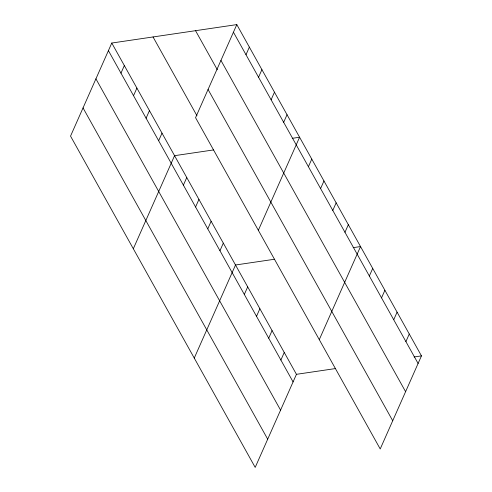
<?xml version="1.0" encoding="UTF-8"?>
<svg xmlns="http://www.w3.org/2000/svg" width="492" height="492" viewBox="0 0 492 492"><rect width="100%" height="100%" fill="white"/><g stroke="black" fill="none" stroke-linecap="round" stroke-linejoin="round"><path stroke-width="0.74" d="M111.782 43.038L70.54 136.118L255.194 467.4L296.442 374.32L111.782 43.038L236.806 24.6L421.459 355.882L380.218 448.962L195.558 117.68L236.806 24.6M120.977 73.16L124.341 65.565M133.535 95.688L136.899 88.093M146.087 118.215L149.457 110.62M158.645 140.743L162.009 133.148M133.32 248.755L174.568 155.675L213.614 149.919M183.393 185.133L186.757 177.538M245.994 54.723L249.358 47.127M195.576 207.003L198.946 199.401M258.552 77.25L261.916 69.655M207.765 228.866L211.13 221.271M271.11 99.778L274.474 92.182M219.955 250.729L223.319 243.134M283.663 122.305L287.033 114.71M194.26 358.078L235.508 264.997L274.554 259.241M258.343 230.317L299.585 137.237L292.217 138.326M244.327 294.456L247.691 286.861M308.41 166.696L311.774 159.1M256.517 316.325L259.881 308.73M320.593 188.559L323.964 180.964M268.7 338.188L272.07 330.593M332.783 210.428L336.147 202.833M280.889 360.052L284.253 352.457M344.972 232.292L348.336 224.696M319.277 339.64L360.525 246.56L353.158 247.648M369.344 276.018L372.715 268.423M381.534 297.888L384.898 290.292M393.723 319.751L397.087 312.156M405.906 341.614L409.276 334.019M296.442 374.32L335.489 368.563M414.092 356.971L421.459 355.882M233.436 32.195L418.095 363.477M220.939 60.405L405.592 391.687M195.545 30.682L217.335 69.778M208.054 89.47L392.714 420.752M153.043 36.955L196.991 115.798M108.418 50.633L293.078 381.915M95.922 78.843L280.575 410.125M83.037 107.908L267.697 439.19"/></g></svg>
